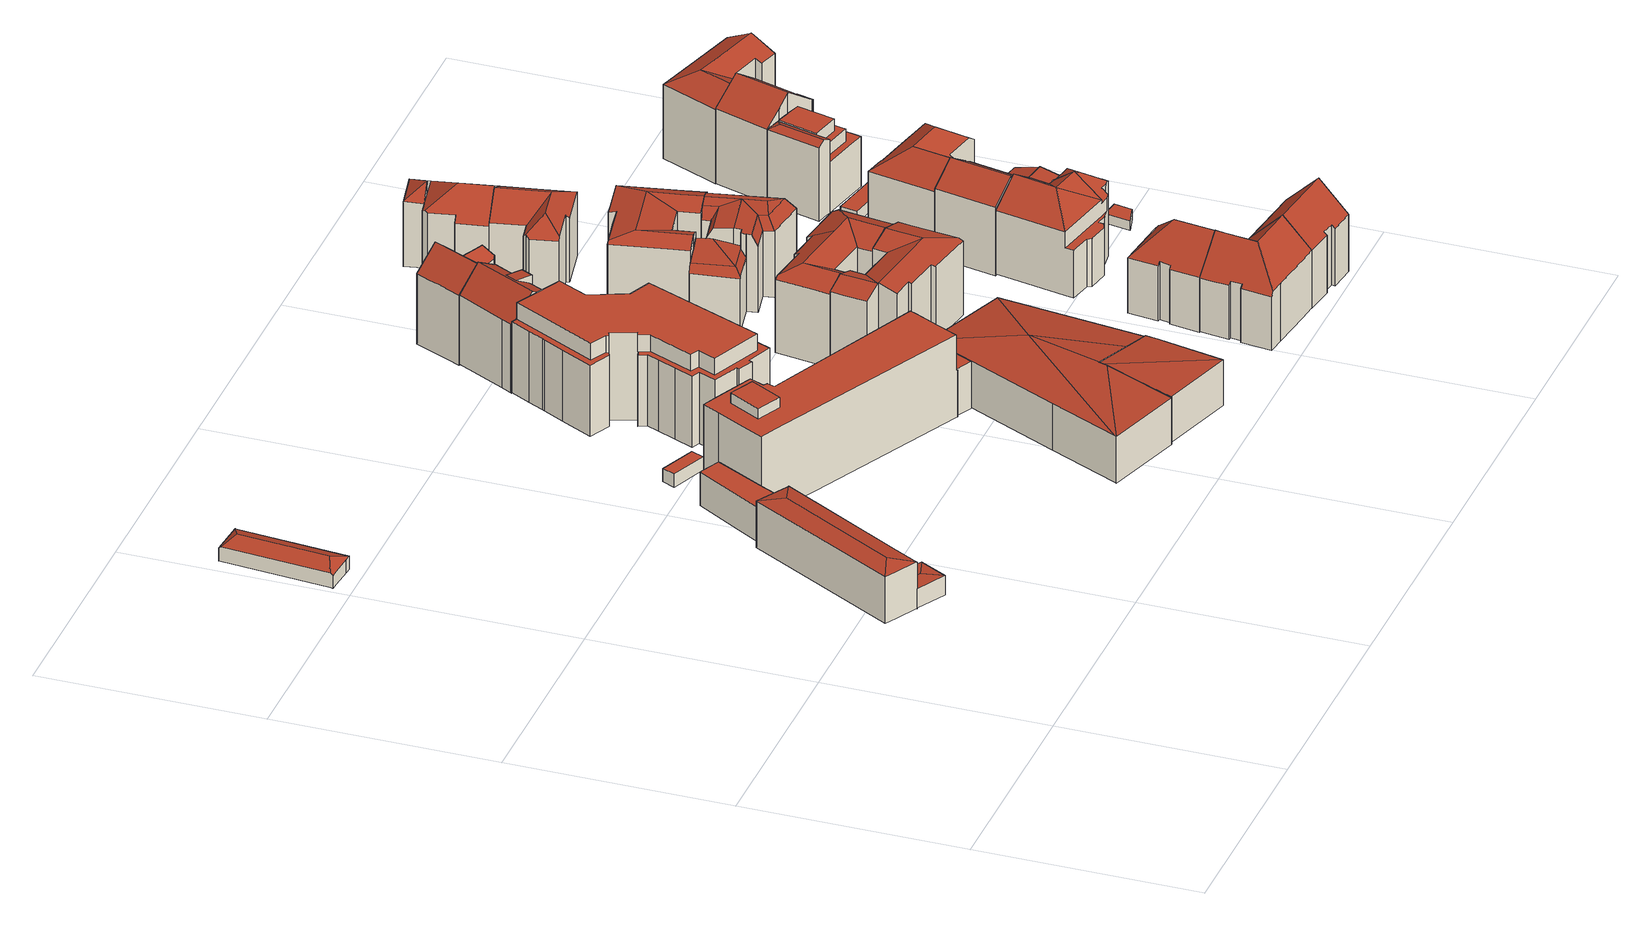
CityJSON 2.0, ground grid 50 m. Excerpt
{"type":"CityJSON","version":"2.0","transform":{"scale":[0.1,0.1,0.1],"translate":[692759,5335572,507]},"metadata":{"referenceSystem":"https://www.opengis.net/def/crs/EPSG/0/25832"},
"CityObjects":{
"building1":{"type":"Building","attributes":{"Gemeindeschluessel":"09162000","HoeheDach":"514.026","HoeheGrund":"509.220","Methode":"1000","NiedrigsteTraufeDesGebaeudes":"513.653","Geometrietyp2DReferenz":"3000","function":"31001_2000","roofType":"3200","measuredHeight":4.81},"geometry":[{"type":"MultiSurface","lod":"2","boundaries":[[[0,1,2,3]],[[4,5,6,7]],[[8,6,5,9]],[[9,5,1,0]],[[2,7,6,8,10,3]],[[1,5,4]],[[0,3,10,8,9]],[[1,4,7,2]]],"semantics":{"surfaces":[{"type":"WallSurface"},{"type":"RoofSurface"},{"type":"GroundSurface"}],"values":[0,1,0,0,0,1,2,1]}}]},
"building2":{"type":"Building","attributes":{"Gemeindeschluessel":"09162000","HoeheDach":"520.865","HoeheGrund":"508.990","Methode":"1000","NiedrigsteTraufeDesGebaeudes":"520.021","Geometrietyp2DReferenz":"3000","function":"31001_9998","roofType":"3200","measuredHeight":11.88},"geometry":[{"type":"MultiSurface","lod":"2","boundaries":[[[11,12,13,14,15,16]],[[17,18,14,19]],[[20,21,22,12,11,23,24,25]],[[26,22,21,20,25,27,28,29,17,19]],[[28,30,31,29]],[[29,31,18,17]],[[24,32,30,28,27,25]],[[15,14,18,31,30]],[[26,13,12,22]],[[23,11,16,32,24]],[[16,15,30,32]],[[19,14,13,26]]],"semantics":{"surfaces":[{"type":"RoofSurface"},{"type":"WallSurface"},{"type":"GroundSurface"}],"values":[0,1,1,2,1,1,1,0,1,0,0,1]}}]},
"building3":{"type":"Building","attributes":{"Gemeindeschluessel":"09162000","HoeheDach":"513.450","HoeheGrund":"508.300","Methode":"2000","NiedrigsteTraufeDesGebaeudes":"511.312","Geometrietyp2DReferenz":"3000","function":"31001_9998","roofType":"3200","measuredHeight":5.15},"geometry":[{"type":"MultiSurface","lod":"2","boundaries":[[[33,34,35,36,37,38]],[[39,40,35,34]],[[36,35,40,41,42,43]],[[42,41,44,45]],[[46,47,48,45,44,49,50,51,52,53]],[[41,40,39,54,49,44]],[[34,33,38,55,53,52,51,50,49,54,39]],[[43,42,45,48]],[[55,38,37,56,46,53]],[[56,37,36,43,48,47,46]]],"semantics":{"surfaces":[{"type":"WallSurface"},{"type":"RoofSurface"},{"type":"GroundSurface"}],"values":[0,0,1,1,0,0,2,1,0,1]}}]},
"building4":{"type":"Building","attributes":{"Gemeindeschluessel":"09162000","HoeheDach":"516.870","HoeheGrund":"508.895","Methode":"1000","NiedrigsteTraufeDesGebaeudes":"516.870","Geometrietyp2DReferenz":"3000","function":"31001_9998","roofType":"1000","measuredHeight":7.97},"geometry":[{"type":"MultiSurface","lod":"2","boundaries":[[[57,58,59,60,61,62]],[[57,62,63,64]],[[65,64,63,66,67,68]],[[66,63,62,61,60,69,70,71,67]],[[69,60,59,72,73,70]],[[58,57,64,65,68,74,73,72,59]],[[67,71,70,73,74,68]]],"semantics":{"surfaces":[{"type":"WallSurface"},{"type":"RoofSurface"},{"type":"GroundSurface"}],"values":[0,0,0,1,0,2,0]}}]},
"building5":{"type":"Building","attributes":{"Gemeindeschluessel":"09162000","HoeheDach":"511.862","HoeheGrund":"508.762","Methode":"1000","NiedrigsteTraufeDesGebaeudes":"511.862","Geometrietyp2DReferenz":"3000","function":"31001_2000","roofType":"1000","measuredHeight":3.1,"storeysAboveGround":1},"geometry":[{"type":"MultiSurface","lod":"2","boundaries":[[[75,76,77,78]],[[79,80,75,78]],[[79,81,82,80]],[[76,82,81,77]],[[78,77,81,79]],[[80,82,76,75]]],"semantics":{"surfaces":[{"type":"WallSurface"},{"type":"GroundSurface"},{"type":"RoofSurface"}],"values":[0,1,0,2,0,0]}}]},
"building6":{"type":"Building","attributes":{"name":"Luitpold-Gymnasium","Gemeindeschluessel":"09162000","HoeheDach":"530.810","HoeheGrund":"508.893","Methode":"2000","NiedrigsteTraufeDesGebaeudes":"519.970","Geometrietyp2DReferenz":"3000","function":"31001_3020","roofType":"1000","measuredHeight":21.92},"geometry":[{"type":"MultiSurface","lod":"2","boundaries":[[[83,84,85,86,87,88,89,90,91,92,93,94,95,96,97,98,99,100,101,102],[103,104,105,106]],[[106,107,108,103]],[[109,110,111,112,113,114,115]],[[116,89,88,117]],[[115,114,113,88,87,86]],[[118,119,120,121,122,123,124,57,125,59,126,127,128,129,130,131,132,133,134,135,116,117,136]],[[137,138,108,107]],[[102,101,100,59,125,57]],[[90,89,116,135,134,91]],[[131,94,93,132]],[[118,111,110,119]],[[136,112,111,118]],[[134,133,132,93,92,91]],[[105,137,107,106]],[[97,96,95,130,129,128,127,98]],[[113,112,136,117,88]],[[119,110,109,120]],[[104,138,137,105]],[[100,99,98,127,126,59]],[[130,95,94,131]],[[124,123,122,121,120,109,115,86,85,84,83,102,57]],[[103,108,138,104]]],"semantics":{"surfaces":[{"type":"RoofSurface"},{"type":"WallSurface"},{"type":"GroundSurface"}],"values":[0,1,0,1,1,2,0,1,1,1,1,1,1,1,1,1,1,1,1,1,1,1]}}]},
"building7":{"type":"Building","attributes":{"name":"Luitpold-Gymnasium München","Gemeindeschluessel":"09162000","HoeheDach":"522.040","HoeheGrund":"509.060","Methode":"2000","NiedrigsteTraufeDesGebaeudes":"520.106","Geometrietyp2DReferenz":"3000","function":"31001_9998","roofType":"3200","measuredHeight":12.98,"storeysAboveGround":3},"geometry":[{"type":"MultiSurface","lod":"2","boundaries":[[[139,140,141,142,143,144,145,146,147,148,149,150,151,152,153]],[[153,154,155,139]],[[148,156,157,149]],[[149,157,158,150]],[[144,143,142,159,160,161]],[[162,155,154,163]],[[164,165,166,156,148,147,146,145]],[[152,167,154,153]],[[160,159,168,163,166,165]],[[162,163,168]],[[163,169,158,157,156,166]],[[144,161,164,145]],[[158,169,167,152,151,150]],[[141,140,139,155,162,168,159,142]],[[161,160,165,164]],[[163,154,167,169]]],"semantics":{"surfaces":[{"type":"GroundSurface"},{"type":"WallSurface"},{"type":"RoofSurface"}],"values":[0,1,1,1,1,2,1,1,2,2,2,1,1,1,2,2]}}]},
"building8":{"type":"Building","attributes":{"Gemeindeschluessel":"09162000","HoeheDach":"521.863","HoeheGrund":"509.510","Methode":"2000","NiedrigsteTraufeDesGebaeudes":"520.275","Geometrietyp2DReferenz":"3000","function":"31001_9998","roofType":"1000","measuredHeight":12.35},"geometry":[{"type":"MultiSurface","lod":"2","boundaries":[[[170,171,172,173,174,175]],[[174,173,176,177,178]],[[179,175,174,178,180,181]],[[182,177,176,183]],[[181,180,178,177,182,184,185,186]],[[183,176,173,172]],[[187,170,175,179,181,186]],[[172,171,170,187,186,185,184,182,183]]],"semantics":{"surfaces":[{"type":"WallSurface"},{"type":"RoofSurface"},{"type":"GroundSurface"}],"values":[0,1,1,0,0,0,0,2]}}]},
"building9":{"type":"Building","attributes":{"Gemeindeschluessel":"09162000","HoeheDach":"529.180","HoeheGrund":"508.476","Methode":"2000","NiedrigsteTraufeDesGebaeudes":"525.280","Geometrietyp2DReferenz":"3000","function":"31001_1000","roofType":"1000","measuredHeight":20.7,"storeysAboveGround":6},"geometry":[{"type":"MultiSurface","lod":"2","boundaries":[[[188,189,190,191]],[[192,193,194,195]],[[196,197,193,192,198]],[[199,200,201,202]],[[203,204,205,206]],[[207,208,209,210]],[[211,212,213,214]],[[206,205,215,216,217]],[[218,219,220,221]],[[222,223,224,225]],[[226,227,228,229]],[[230,231,223,222]],[[194,193,197,232,233,234,235,236,237,238,209,208,239,240,216,215,241]],[[242,243,244,245]],[[229,228,246,247]],[[221,220,248,249]],[[250,251,219,218]],[[252,232,197,196]],[[217,216,240,251,250]],[[253,254,189,188]],[[191,190,231,230]],[[255,241,215,205]],[[249,248,256,257]],[[257,256,258,259]],[[260,192,195,255,205,204,261,262,263,264,265]],[[214,213,266,267]],[[245,244,268,269]],[[247,246,270,271]],[[272,273,274,275]],[[276,264,263,277]],[[278,262,261,279]],[[269,268,212,211]],[[280,281,200,199]],[[198,192,260,282]],[[267,266,283,284]],[[259,258,281,280]],[[285,236,235,286]],[[287,265,264,276]],[[202,201,227,226]],[[279,261,204,203]],[[288,237,236,285]],[[189,254,283,266,213,212,268,244,243,270,246,228,227,201,200,281,258,256,248,220,219,251,289,207,210,290,288,285,286,291,292,274,273,224,223,231,190]],[[195,194,241,255]],[[277,263,262,278]],[[291,234,233,292]],[[271,270,243,242]],[[210,209,238,290]],[[282,260,265,287]],[[225,224,273,272]],[[289,239,208,207]],[[252,196,198,282,287,276,277,278,279,203,206,217,250,218,221,249,257,259,280,199,202,226,229,247,271,242,245,269,211,214,267,284,253,188,191,230,222,225,272,275]],[[286,235,234,291]],[[284,283,254,253]],[[251,240,239,289]],[[252,275,274,292,233,232]],[[290,238,237,288]]],"semantics":{"surfaces":[{"type":"WallSurface"},{"type":"RoofSurface"},{"type":"GroundSurface"}],"values":[0,0,0,0,0,0,0,0,0,0,0,0,1,0,0,0,0,0,0,0,0,0,0,0,1,0,0,0,0,0,0,0,0,0,0,0,0,0,0,0,0,1,0,0,0,0,0,0,0,0,2,0,0,0,0,0]}}]},
"building10":{"type":"Building","attributes":{"Gemeindeschluessel":"09162000","HoeheDach":"529.930","HoeheGrund":"508.350","Methode":"2000","NiedrigsteTraufeDesGebaeudes":"524.050","Geometrietyp2DReferenz":"3000","function":"31001_1000","roofType":"3100","measuredHeight":21.58,"storeysAboveGround":5},"geometry":[{"type":"MultiSurface","lod":"2","boundaries":[[[293,294,295,296]],[[297,298,294,293]],[[299,300,301,302]],[[303,304,305,306]],[[307,308,309,310,311,312,313,314]],[[308,315,316,317,318,309]],[[315,296,295,319,316]],[[320,321,322,323]],[[303,323,322,302,301,324,304]],[[306,305,298,297]],[[325,326,327,328]],[[307,314,326,325]],[[312,329,300,299,313]],[[319,324,301,300,329,330,331,317,316]],[[328,327,321,320]],[[322,321,327,326,314,313,299,302]],[[319,295,294,298,305,304,324]],[[307,325,328,320,323,303,306,297,293,296,315,308]],[[312,311,330,329]],[[310,309,318,332]],[[330,311,310,332,331]],[[318,317,331,332]]],"semantics":{"surfaces":[{"type":"WallSurface"},{"type":"RoofSurface"},{"type":"GroundSurface"}],"values":[0,0,0,0,0,0,0,0,0,0,0,0,0,1,0,1,1,2,1,1,0,0]}}]},
"building11":{"type":"Building","attributes":{"Gemeindeschluessel":"09162000","HoeheDach":"529.500","HoeheGrund":"507.870","Methode":"2000","NiedrigsteTraufeDesGebaeudes":"524.490","Geometrietyp2DReferenz":"3000","function":"31001_1000","roofType":"3100","measuredHeight":21.63,"storeysAboveGround":5},"geometry":[{"type":"MultiSurface","lod":"2","boundaries":[[[333,334,335,336,337,338]],[[339,340,341,342]],[[343,344,333,338]],[[345,346,347,348,349,350]],[[351,352,353,354,355,356]],[[357,358,359,360]],[[361,362,363,364,365,366,367,368,369,370]],[[371,372,373,374]],[[345,350,353,352]],[[375,376,377,378,379,380]],[[377,376,372,371]],[[342,341,348,347]],[[360,359,381,382]],[[365,336,335,383,384,366]],[[385,381,359,358,386,373,372,376,375,387]],[[344,343,380,379]],[[370,369,368,367,366,384,388,389,390,391]],[[355,354,392,393,337,336,365,364,363,362,361]],[[374,373,386,394]],[[394,386,358,357]],[[395,356,355,361,370,391]],[[394,357,360,382,396,339,342,347,346,345,352,351,356,395,391,390,389,388,384,383,335,334,333,344,379,378,377,371,374]],[[397,387,375,380,343,338,337,393]],[[392,349,348,341,340,385,387,397,393]],[[353,350,349,392,354]],[[339,396,382,381,385,340]]],"semantics":{"surfaces":[{"type":"WallSurface"},{"type":"RoofSurface"},{"type":"GroundSurface"}],"values":[0,0,0,0,0,0,1,0,0,0,0,0,0,0,1,0,0,1,0,0,0,2,1,1,1,0]}}]},
"building12":{"type":"Building","attributes":{"Gemeindeschluessel":"09162000","HoeheDach":"510.977","HoeheGrund":"508.350","Methode":"1000","NiedrigsteTraufeDesGebaeudes":"510.977","Geometrietyp2DReferenz":"3000","function":"31001_2000","roofType":"1000","measuredHeight":2.63},"geometry":[{"type":"MultiSurface","lod":"2","boundaries":[[[398,399,400,401]],[[402,403,404,405]],[[405,404,406,407]],[[401,400,403,402]],[[401,402,405,407,398]],[[407,406,399,398]],[[399,406,404,403,400]]],"semantics":{"surfaces":[{"type":"WallSurface"},{"type":"GroundSurface"},{"type":"RoofSurface"}],"values":[0,0,0,0,1,0,2]}}]},
"building13":{"type":"Building","attributes":{"Gemeindeschluessel":"09162000","HoeheDach":"512.720","HoeheGrund":"508.330","Methode":"2000","NiedrigsteTraufeDesGebaeudes":"511.325","Geometrietyp2DReferenz":"3000","function":"31001_2000","roofType":"2100","measuredHeight":4.39},"geometry":[{"type":"MultiSurface","lod":"2","boundaries":[[[408,409,410,411,412,413]],[[414,409,408,415]],[[416,413,412,417]],[[415,408,413,416]],[[418,411,410,419]],[[416,417,418,419,414,415]],[[419,410,409,414]],[[417,412,411,418]]],"semantics":{"surfaces":[{"type":"RoofSurface"},{"type":"WallSurface"},{"type":"GroundSurface"}],"values":[0,1,1,1,1,2,1,1]}}]},
"building14":{"type":"Building","attributes":{"Gemeindeschluessel":"09162000","HoeheDach":"528.650","HoeheGrund":"508.990","Methode":"2000","NiedrigsteTraufeDesGebaeudes":"526.595","Geometrietyp2DReferenz":"3000","function":"31001_1000","roofType":"3100","measuredHeight":19.66,"storeysAboveGround":4},"geometry":[{"type":"MultiSurface","lod":"2","boundaries":[[[420,421,422,423,424,425]],[[426,427,428,429,430,431]],[[432,433,434,435,436,437]],[[435,438,439,440,441,436]],[[434,442,443,444,445,446,447,448,449,435]],[[449,425,424,423,439,438,435]],[[446,450,451,452,453,454]],[[455,456,457,458,452,451]],[[429,428,459,460]],[[461,442,434,433,462,463]],[[464,465,466,467,468,431,430,429,460,469,470,463,462,433,432,437,471,472,473,422,421,420,474,475,476,454,453,452,458,457]],[[436,441,440,472,471,437]],[[477,478,456,455,479,445]],[[460,459,480,469]],[[468,467,481,482,426,431]],[[445,479,455,451,450,446]],[[483,480,459,428,427,426,482,481,484,477,445,444,443,442,461]],[[439,423,422,473,472,440]],[[470,469,480,483,461,463]],[[449,448,447,446,454,476,475,474,420,425]],[[484,481,467,466,465,464,457,456,478,477]]],"semantics":{"surfaces":[{"type":"WallSurface"},{"type":"RoofSurface"},{"type":"GroundSurface"}],"values":[0,0,0,1,1,1,0,0,0,0,2,0,1,0,0,1,1,0,0,0,0]}}]},
"building15":{"type":"Building","attributes":{"Gemeindeschluessel":"09162000","HoeheDach":"510.881","HoeheGrund":"508.300","Methode":"1000","NiedrigsteTraufeDesGebaeudes":"510.881","Geometrietyp2DReferenz":"3000","function":"31001_2000","roofType":"1000","measuredHeight":2.58},"geometry":[{"type":"MultiSurface","lod":"2","boundaries":[[[485,486,487,488,489,490,491,492,493,494,495]],[[493,496,497,494]],[[485,498,499,486]],[[491,500,501,492]],[[488,502,503,489]],[[495,504,498,485]],[[494,497,504,495]],[[489,503,505,490]],[[486,499,506,487]],[[487,506,502,488]],[[490,505,500,491]],[[492,501,496,493]],[[504,497,496,501,500,505,503,502,506,499,498]]],"semantics":{"surfaces":[{"type":"GroundSurface"},{"type":"WallSurface"},{"type":"RoofSurface"}],"values":[0,1,1,1,1,1,1,1,1,1,1,1,2]}}]},
"building16":{"type":"Building","attributes":{"Gemeindeschluessel":"09162000","HoeheDach":"528.752","HoeheGrund":"508.900","Methode":"2000","NiedrigsteTraufeDesGebaeudes":"525.443","Geometrietyp2DReferenz":"3000","function":"31001_1000","roofType":"3100","measuredHeight":19.85,"storeysAboveGround":4},"geometry":[{"type":"MultiSurface","lod":"2","boundaries":[[[507,508,509,510,511,512]],[[513,514,515,516,517,518]],[[519,507,512,520,521,522]],[[515,523,524,525,526,516]],[[510,527,528,525,529,530,531]],[[532,533,534,535,536,537,538,539]],[[540,541,542,543]],[[520,544,531,532,539,545,521]],[[546,547,541,540]],[[514,548,549,543,542,524,523,515]],[[534,550,551,552,553,535]],[[554,529,525,524,542,541,547,551,550]],[[531,530,529,554,550,534,533,532]],[[512,511,510,531,544,520]],[[547,546,552,551]],[[549,548,514,513,518,555,556,557,556,509,508,507,519,522,558,538,537,536,535,553,552,546,540,543]],[[556,557,528,527,510,509]],[[516,526,525,528,527,559,517]],[[521,545,539,538,558,522]],[[517,559,527,528,557,556,555,518]]],"semantics":{"surfaces":[{"type":"WallSurface"},{"type":"RoofSurface"},{"type":"GroundSurface"}],"values":[0,0,0,1,1,0,0,1,0,0,0,1,1,1,0,2,0,1,0,0]}}]},
"building17":{"type":"Building","attributes":{"Gemeindeschluessel":"09162000","HoeheDach":"529.626","HoeheGrund":"509.460","Methode":"2000","NiedrigsteTraufeDesGebaeudes":"522.148","Geometrietyp2DReferenz":"3000","function":"31001_1000","roofType":"3100","measuredHeight":20.17,"storeysAboveGround":5},"geometry":[{"type":"MultiSurface","lod":"2","boundaries":[[[560,561,562,563]],[[564,565,566,567,568,569,570,560,563,571,572,573,574,575,576,577,578]],[[579,580,581,582,583]],[[563,562,584,571]],[[570,585,561,560]],[[586,565,564,578,587,588]],[[577,576,575,580,579,589]],[[590,583,582,581,591,592,584,562,561,585,593]],[[594,595,586,588,596,583,590]],[[581,580,575,574,573,591]],[[596,588,587,589,579,583]],[[566,565,586,595,594,567]],[[568,567,594,590,593,569]],[[569,593,585,570]],[[584,592,591,573,572,571]],[[587,578,577,589]]],"semantics":{"surfaces":[{"type":"WallSurface"},{"type":"GroundSurface"},{"type":"RoofSurface"}],"values":[0,1,2,0,0,0,0,2,2,0,2,0,0,0,0,0]}}]},
"building18":{"type":"Building","attributes":{"Gemeindeschluessel":"09162000","HoeheDach":"529.546","HoeheGrund":"509.310","Methode":"1000","NiedrigsteTraufeDesGebaeudes":"522.240","Geometrietyp2DReferenz":"3000","function":"31001_1000","roofType":"3200","measuredHeight":20.24,"storeysAboveGround":5},"geometry":[{"type":"MultiSurface","lod":"2","boundaries":[[[597,598,599,600]],[[601,602,603,604]],[[600,599,603,602,605,606,607,608]],[[609,610,611,612,613,598,597]],[[614,612,611,615,604,603]],[[616,605,602,601]],[[617,609,597,600,608,618]],[[610,609,617,618,619,620,616,601,604,615,611]],[[618,608,607,619]],[[620,606,605,616]],[[599,598,613,612,614,603]],[[619,607,606,620]]],"semantics":{"surfaces":[{"type":"RoofSurface"},{"type":"WallSurface"},{"type":"GroundSurface"}],"values":[0,1,0,1,1,1,1,2,1,1,0,1]}}]},
"building19":{"type":"Building","attributes":{"Gemeindeschluessel":"09162000","HoeheDach":"527.200","HoeheGrund":"508.492","Methode":"2000","NiedrigsteTraufeDesGebaeudes":"521.014","Geometrietyp2DReferenz":"3000","function":"31001_1000","roofType":"1000","measuredHeight":18.71,"storeysAboveGround":4},"geometry":[{"type":"MultiSurface","lod":"2","boundaries":[[[621,622,623,624]],[[625,626,627,628]],[[629,630,621,631]],[[632,633,634,635]],[[636,637,638,639,640]],[[641,642,639,638]],[[643,624,623,644,645,646]],[[647,648,649]],[[650,628,627,651]],[[642,629,631,652,639]],[[644,623,653,654]],[[655,656,622,621,630,657,658,659]],[[660,661,647,649,626]],[[655,651,627,656]],[[661,662,647]],[[626,649,656,627]],[[663,664,665,662,661,660]],[[622,648,647,666,667]],[[668,669,670,671,646,645]],[[672,673,636,640,674]],[[675,676,654,653,677]],[[639,652,643,671,670,678,634,633,674,640]],[[663,660,626,625]],[[679,680,681,667,666,682]],[[672,674,633,632]],[[642,657,630,629]],[[635,634,678,683]],[[637,684,685,659,658,641,638]],[[683,678,670,669]],[[636,673,684,637]],[[649,648,622,656]],[[679,682,665,664]],[[675,677,681,680]],[[646,671,643]],[[652,631,621,624,643]],[[685,650,651,655,659]],[[663,625,628,650,685,684,673,672,632,635,683,669,668,676,675,680,679,664]],[[676,668,645,644,654]],[[623,622,667,681,677,653]],[[647,662,665,682,666]],[[641,658,657,642]]],"semantics":{"surfaces":[{"type":"RoofSurface"},{"type":"WallSurface"},{"type":"GroundSurface"}],"values":[0,1,1,1,0,0,0,0,1,0,0,0,0,0,0,0,1,0,1,1,1,0,1,1,1,1,1,1,1,1,0,1,1,1,1,1,2,1,0,0,1]}}]},
"building20":{"type":"Building","attributes":{"Gemeindeschluessel":"09162000","HoeheDach":"527.230","HoeheGrund":"508.320","Methode":"2000","NiedrigsteTraufeDesGebaeudes":"525.564","Geometrietyp2DReferenz":"3000","function":"31001_9998","roofType":"3100","measuredHeight":18.91,"storeysAboveGround":4},"geometry":[{"type":"MultiSurface","lod":"2","boundaries":[[[686,687,688,689,690,691]],[[691,690,689,688,692,693,694,695,696,697]],[[698,697,696,695,699,700,701,702]],[[703,704,687,705]],[[706,707,708,709,703,705,710,711,712,713,714,715,716,717,718,702,701,700,699,719,720,721,722,723]],[[724,725,723,722,721,692]],[[726,727,728,729,730,731,686,691]],[[717,716,715,714,728,727,732,733]],[[704,734,735,681,736,737,688,687]],[[738,733,732,727,726,691,697,698]],[[707,706,723,725,736,681]],[[703,709,708,735,734,704]],[[694,693,692,721,720,719]],[[718,717,733,738,698,702]],[[737,736,725,724,692,688]],[[707,681,735,708]],[[699,695,694,719]],[[730,729,713,712,711,731]],[[713,729,728,714]],[[711,710,705,687,686,731]]],"semantics":{"surfaces":[{"type":"RoofSurface"},{"type":"WallSurface"},{"type":"GroundSurface"}],"values":[0,0,1,1,2,1,0,1,0,0,1,1,1,1,0,1,1,1,1,1]}}]},
"building21":{"type":"Building","attributes":{"Gemeindeschluessel":"09162000","HoeheDach":"527.280","HoeheGrund":"508.220","Methode":"2000","NiedrigsteTraufeDesGebaeudes":"523.277","Geometrietyp2DReferenz":"3000","function":"31001_1000","roofType":"3200","measuredHeight":19.06,"storeysAboveGround":4},"geometry":[{"type":"MultiSurface","lod":"2","boundaries":[[[739,740,741,742,743,744]],[[745,746,747,748,749,750]],[[748,747,751,752,753,749]],[[754,742,741,755,756,757]],[[740,739,758,759,760,761,762,763,764,765,766,746,745,750,767,756,755,741]],[[762,768,769,763]],[[749,753,757,756,767,750]],[[752,751,743,742,754,757,753]],[[770,771,747,746,766,765]],[[769,772,770,765,764,763]],[[739,744,773,758]],[[774,773,744,743,751,775,776,777]],[[776,775,751,747,771,770,772]],[[778,777,776,772,769,768]],[[761,760,759,758,773,774,777,778]],[[761,778,768,762]]],"semantics":{"surfaces":[{"type":"WallSurface"},{"type":"RoofSurface"},{"type":"GroundSurface"}],"values":[0,0,1,0,2,0,0,1,0,0,0,1,1,1,0,0]}}]},
"building22":{"type":"Building","attributes":{"Gemeindeschluessel":"09162000","HoeheDach":"529.513","HoeheGrund":"509.290","Methode":"2000","NiedrigsteTraufeDesGebaeudes":"522.196","Geometrietyp2DReferenz":"3000","function":"31001_1000","roofType":"3100","measuredHeight":20.22,"storeysAboveGround":5},"geometry":[{"type":"MultiSurface","lod":"2","boundaries":[[[779,780,781,782]],[[783,784,785,786]],[[787,788,779,782,789,790,791,792,783,786]],[[793,794,781,780,795,796,797,798]],[[798,797,784,783,792,791]],[[795,788,787,786,785,796]],[[782,781,794,789]],[[796,785,784,797]],[[789,794,793,790]],[[788,795,780,779]],[[790,793,798,791]]],"semantics":{"surfaces":[{"type":"WallSurface"},{"type":"GroundSurface"},{"type":"RoofSurface"}],"values":[0,0,1,2,0,0,0,2,0,0,0]}}]},
"building23":{"type":"Building","attributes":{"Gemeindeschluessel":"09162000","HoeheDach":"527.341","HoeheGrund":"508.130","Methode":"2000","NiedrigsteTraufeDesGebaeudes":"522.530","Geometrietyp2DReferenz":"3000","function":"31001_1000","roofType":"3200","measuredHeight":19.21,"storeysAboveGround":4},"geometry":[{"type":"MultiSurface","lod":"2","boundaries":[[[799,800,801]],[[800,799,802]],[[803,804,805,806,807,808,809]],[[810,811,812,813,814,815,816,817,818]],[[819,820,821,822,823,824,825,826,827,804,803,809,828,829,830]],[[821,820,819,830,757,812,811,810]],[[813,799,801,806,805,831,814]],[[827,831,805,804]],[[809,808,802,828]],[[807,800,802,808]],[[799,757,830,829,828,802]],[[818,817,816,824,823,822]],[[821,810,818,822]],[[806,800,807]],[[801,800,806]],[[812,757,799,813]],[[824,816,815,825]],[[815,814,831,827,826,825]]],"semantics":{"surfaces":[{"type":"WallSurface"},{"type":"RoofSurface"},{"type":"GroundSurface"}],"values":[0,1,0,1,2,0,1,0,0,1,0,0,0,1,0,1,0,0]}}]},
"building24":{"type":"Building","attributes":{"Gemeindeschluessel":"09162000","HoeheDach":"529.030","HoeheGrund":"509.070","Methode":"2000","NiedrigsteTraufeDesGebaeudes":"520.410","Geometrietyp2DReferenz":"3000","function":"31001_1000","roofType":"3100","measuredHeight":19.96,"storeysAboveGround":4},"geometry":[{"type":"MultiSurface","lod":"2","boundaries":[[[832,833,834,835]],[[836,837,838,839,840,841,842,843]],[[843,842,841,844,845,846]],[[847,848,849,834,833,850,851]],[[852,853,854,855]],[[856,857,858,859,838,837,836,860]],[[861,839,838,859]],[[862,863,860,836,843]],[[851,850,864,865,866,867]],[[863,866,865,868,869,856,860]],[[870,871,872,873]],[[874,875,854,853,847,851,867,876]],[[877,878,879,875,874,880,881]],[[882,880,874,876,883,846,884]],[[885,886,887,888]],[[850,833,832,889,890,864]],[[891,877,881,892,893,894]],[[855,854,875,879]],[[835,895,896,897,852,855,879,878,877,891,894,870,873,885,888,898,899,900,901,902,903,861,859,858,857,856,869,868,890,889,832]],[[895,849,848,896]],[[904,884,846,845,844,901,900,899,898]],[[873,872,886,885]],[[835,834,849,895]],[[841,840,903,902,901,844]],[[883,862,843]],[[894,893,871,870]],[[897,896,848,847,853,852]],[[887,886,872,871,893,892,881,880,882,884,904]],[[903,840,839,861]],[[888,887,904,898]],[[883,876,867,866,863,862]],[[883,843,846]],[[868,865,864,890]]],"semantics":{"surfaces":[{"type":"WallSurface"},{"type":"RoofSurface"},{"type":"GroundSurface"}],"values":[0,1,1,1,0,0,0,1,1,0,0,1,0,0,0,0,0,0,2,0,0,0,0,0,1,0,0,1,0,0,0,1,0]}}]},
"building25":{"type":"Building","attributes":{"Gemeindeschluessel":"09162000","HoeheDach":"529.050","HoeheGrund":"508.670","Methode":"2000","NiedrigsteTraufeDesGebaeudes":"523.700","Geometrietyp2DReferenz":"3000","function":"31001_1000","roofType":"3100","measuredHeight":20.38,"storeysAboveGround":4},"geometry":[{"type":"MultiSurface","lod":"2","boundaries":[[[905,906,907,908,909,910,911,912]],[[913,906,905,912,914]],[[914,912,911,915]],[[916,917,918,919]],[[919,920,921,915,911,910,909,908,922,916]],[[921,920,919,918,923,913,914,915]],[[923,918,917,924,907,906,913]],[[924,917,916,922,908,907]]],"semantics":{"surfaces":[{"type":"WallSurface"},{"type":"RoofSurface"},{"type":"GroundSurface"}],"values":[0,1,0,0,2,0,1,0]}}]},
"building26":{"type":"Building","attributes":{"Gemeindeschluessel":"09162000","HoeheDach":"529.030","HoeheGrund":"508.690","Methode":"2000","NiedrigsteTraufeDesGebaeudes":"524.056","Geometrietyp2DReferenz":"3000","function":"31001_1000","roofType":"3200","measuredHeight":20.34,"storeysAboveGround":4},"geometry":[{"type":"MultiSurface","lod":"2","boundaries":[[[925,926,927,928,929,930,931,932]],[[933,934,935,936]],[[937,908,938,939,940,911]],[[936,941,942,943,944,945,908,937,911,946,947,948,949,950,951,933]],[[940,952,932,947,946,911]],[[942,941,936,935,953,954,955,943]],[[938,956,957,925,958,939]],[[939,958,925,932,952,940]],[[957,956,938,908,945,944,943,955]],[[957,955,954,953,927,926,925]],[[953,935,934,928,927]],[[931,948,947,932]],[[929,928,934,933,951,950,949,930]],[[948,931,930,949]]],"semantics":{"surfaces":[{"type":"RoofSurface"},{"type":"WallSurface"},{"type":"GroundSurface"}],"values":[0,1,1,2,1,1,0,0,1,0,0,1,1,1]}}]},
"building27":{"type":"Building","attributes":{"Gemeindeschluessel":"09162000","HoeheDach":"512.043","HoeheGrund":"509.680","Methode":"1000","NiedrigsteTraufeDesGebaeudes":"512.043","Geometrietyp2DReferenz":"3000","function":"31001_2000","roofType":"1000","measuredHeight":2.36},"geometry":[{"type":"MultiSurface","lod":"2","boundaries":[[[959,960,961,962]],[[963,961,960,964]],[[962,961,963,965]],[[966,964,960,959]],[[966,959,962,965]],[[965,963,964,966]]],"semantics":{"surfaces":[{"type":"WallSurface"},{"type":"RoofSurface"},{"type":"GroundSurface"}],"values":[0,1,0,0,2,0]}}]},
"building28":{"type":"Building","attributes":{"Gemeindeschluessel":"09162000","HoeheDach":"526.862","HoeheGrund":"508.670","Methode":"1000","NiedrigsteTraufeDesGebaeudes":"526.078","Geometrietyp2DReferenz":"3000","function":"31001_1000","roofType":"3200","measuredHeight":18.19},"geometry":[{"type":"MultiSurface","lod":"2","boundaries":[[[967,968,969]],[[970,971,972,973]],[[973,974,975,976,977,970]],[[978,967,969,979]],[[972,971,968,967,978]],[[968,971,970,977,976,969]],[[975,979,969,976]],[[974,973,972,978,979,975]]],"semantics":{"surfaces":[{"type":"RoofSurface"},{"type":"WallSurface"},{"type":"GroundSurface"}],"values":[0,1,2,0,0,1,1,1]}}]},
"building29":{"type":"Building","attributes":{"Gemeindeschluessel":"09162000","HoeheDach":"516.087","HoeheGrund":"507.850","Methode":"1000","NiedrigsteTraufeDesGebaeudes":"514.748","Geometrietyp2DReferenz":"3000","function":"31001_2000","roofType":"2100","measuredHeight":8.24},"geometry":[{"type":"MultiSurface","lod":"2","boundaries":[[[980,981,982,983,984,985]],[[986,987,988,985,984,983,989,990]],[[988,987,991,992,980,985]],[[993,994,990,989,983,982]],[[995,991,987,986,990,994]],[[992,991,995,994,993,982,981,980]]],"semantics":{"surfaces":[{"type":"WallSurface"},{"type":"GroundSurface"},{"type":"RoofSurface"}],"values":[0,1,0,0,0,2]}}]},
"building30":{"type":"Building","attributes":{"Gemeindeschluessel":"09162000","HoeheDach":"511.527","HoeheGrund":"508.760","Methode":"1000","NiedrigsteTraufeDesGebaeudes":"511.527","Geometrietyp2DReferenz":"3000","function":"31001_2000","roofType":"1000","measuredHeight":2.77},"geometry":[{"type":"MultiSurface","lod":"2","boundaries":[[[996,997,998,999]],[[999,998,1000,1001]],[[1001,1000,1002,1003]],[[1000,998,997,1004,1005,1006,1007,1002]],[[1005,1008,1009,1006]],[[1010,1004,997,996]],[[999,1001,1003,1011,1009,1008,1010,996]],[[1002,1007,1006,1009,1011,1003]],[[1008,1005,1004,1010]]],"semantics":{"surfaces":[{"type":"WallSurface"},{"type":"RoofSurface"},{"type":"GroundSurface"}],"values":[0,0,0,1,0,0,2,0,0]}}]},
"building31":{"type":"Building","attributes":{"Gemeindeschluessel":"09162000","HoeheDach":"516.024","HoeheGrund":"508.020","Methode":"1000","NiedrigsteTraufeDesGebaeudes":"514.162","Geometrietyp2DReferenz":"3000","function":"31001_2000","roofType":"2100","measuredHeight":8},"geometry":[{"type":"MultiSurface","lod":"2","boundaries":[[[1012,1013,1014,1015,1016,1017,1018,1019,1020]],[[1016,1015,1021,1022,1023,1017]],[[1020,1019,1018,1017,1023,1024,1025,1026]],[[1027,1014,1013,1028]],[[1021,1015,1014,1027]],[[1027,1028,1029,1026,1025,1024,1023,1022,1021]],[[1029,1028,1013,1012,1020,1026]]],"semantics":{"surfaces":[{"type":"RoofSurface"},{"type":"WallSurface"},{"type":"GroundSurface"}],"values":[0,1,1,1,1,2,1]}}]},
"building32":{"type":"Building","attributes":{"Gemeindeschluessel":"09162000","HoeheDach":"526.390","HoeheGrund":"508.710","Methode":"2000","NiedrigsteTraufeDesGebaeudes":"520.560","Geometrietyp2DReferenz":"3000","function":"31001_1000","roofType":"1000","measuredHeight":17.68,"storeysAboveGround":6},"geometry":[{"type":"MultiSurface","lod":"2","boundaries":[[[970,1030,1031,1032]],[[1033,1034,1035,1036,1037,1038,1039]],[[1040,1041,1042,1031,1030,1043,1044]],[[1037,1040,1044,1038]],[[1045,1046,1047,1048]],[[1049,1033,1039,1050]],[[1051,1047,1046,1052,1053,1049,1050,1054]],[[1042,1041,1036,1035,1052,1046,1045,1055,1056,1057,1032,1031]],[[1048,1058,973,1059,1060,1061,970,1032,1057,1056,1055,1045]],[[1054,1050,1039,1038,1044,1043,1030,970,1061,1060,1059,973]],[[1049,1053,1052,1035,1034,1033]],[[1036,1041,1040,1037]],[[1058,1048,1047,1051,1054,973]]],"semantics":{"surfaces":[{"type":"WallSurface"},{"type":"RoofSurface"},{"type":"GroundSurface"}],"values":[0,1,1,0,0,0,1,0,2,0,0,0,0]}}]},
"building33":{"type":"Building","attributes":{"Gemeindeschluessel":"09162000","HoeheDach":"531.220","HoeheGrund":"508.470","Methode":"2000","NiedrigsteTraufeDesGebaeudes":"525.391","Geometrietyp2DReferenz":"3000","function":"31001_1000","roofType":"3100","measuredHeight":22.75,"storeysAboveGround":4},"geometry":[{"type":"MultiSurface","lod":"2","boundaries":[[[1062,1063,1064,1065]],[[1066,1067,1068,1069]],[[1070,1071,969,1072]],[[1065,1064,1073,1074]],[[1071,1075,1076,1077,1078,1079,969]],[[1077,1067,1066,1080,1081,1078]],[[1082,1083,1074,1073,1084,1076,1075,1085]],[[1086,1087,1062,1065,1074,1083,1082,1085,1070,1072,1088,1081,1080,1066,1069]],[[1089,1063,1062,1087,1086,1090]],[[1069,1068,1090,1086]],[[1084,1073,1064,1063,1089,1090,1068,1067,1077,1076]],[[1085,1075,1071,1070]],[[1072,969,1079,1088]],[[1088,1079,1078,1081]]],"semantics":{"surfaces":[{"type":"WallSurface"},{"type":"RoofSurface"},{"type":"GroundSurface"}],"values":[0,0,0,0,1,0,0,2,0,0,1,0,0,0]}}]},
"building34":{"type":"Building","attributes":{"Gemeindeschluessel":"09162000","HoeheDach":"528.859","HoeheGrund":"508.400","Methode":"1000","NiedrigsteTraufeDesGebaeudes":"525.847","Geometrietyp2DReferenz":"3000","function":"31001_1000","roofType":"3100","measuredHeight":20.46,"storeysAboveGround":4},"geometry":[{"type":"MultiSurface","lod":"2","boundaries":[[[1091,1092,1093,1094,1095,1096]],[[1097,1098,1099,1100,1092,1091,1096]],[[1101,1102,1103,1104]],[[1105,1106,1104,1103,1107,1108]],[[1109,1110,1111,1097,1112,1113]],[[1114,1115,1116,1117,1118,1101,1104,1106,1105,1119,1120,1121,1122,1123,1095,1094,1093]],[[1121,1120,1109,1113,1124,1122]],[[1093,1092,1100,1114]],[[1118,1125,1102,1101]],[[1113,1112,1097,1096,1126,1124]],[[1111,1107,1103,1102,1125,1127,1128,1099,1098,1097]],[[1108,1107,1111,1110]],[[1124,1126,1096,1095,1123,1122]],[[1128,1116,1115,1114,1100,1099]],[[1116,1128,1127,1117]],[[1119,1105,1108,1110,1109,1120]],[[1117,1127,1125,1118]]],"semantics":{"surfaces":[{"type":"WallSurface"},{"type":"RoofSurface"},{"type":"GroundSurface"}],"values":[0,1,0,0,1,2,0,0,0,1,1,1,0,0,0,0,0]}}]}
},
"vertices":[
[381,365,22],[381,365,67],[315,401,67],[315,401,22],[367,413,70],[415,427,67],[349,464,67],[332,433,70],[349,464,22],[415,427,22],[332,433,22],
[315,402,130],[315,401,130],[349,464,130],[503,741,130],[445,725,139],[298,460,139],[500,743,20],[500,743,130],[503,741,20],[266,428,20],[315,402,20],[315,401,20],[266,428,130],[240,443,130],[240,443,20],[349,464,20],[241,443,20],[429,784,20],[443,776,20],[429,784,130],[443,776,130],[241,443,130],
[87,1532,13],[88,1532,13],[88,1532,44],[87,1532,44],[72,1533,44],[72,1533,13],[111,1782,13],[111,1782,43],[111,1783,44],[63,1762,64],[45,1560,64],[31,1790,44],[30,1784,48],[8,1538,43],[8,1539,43],[9,1545,48],[31,1790,13],[30,1784,13],[9,1545,13],[8,1539,13],[8,1538,13],[111,1783,13],[24,1537,13],[24,1537,43],
[533,811,19],[589,918,19],[591,922,19],[591,922,99],[589,918,99],[533,811,99],[500,743,99],[500,743,19],[447,773,19],[447,773,99],[443,776,99],[443,776,19],[547,942,99],[543,944,99],[481,840,99],[547,942,19],[543,944,19],[481,840,19],
[606,1046,18],[606,1046,49],[687,1013,49],[687,1013,18],[675,984,18],[593,1017,18],[675,984,49],[593,1017,49],
[572,793,214],[628,766,214],[672,744,214],[1031,570,214],[1054,618,214],[1082,675,214],[1087,688,214],[728,848,214],[725,850,214],[730,866,214],[731,867,214],[722,872,214],[736,905,214],[709,918,214],[653,943,214],[613,961,214],[596,931,214],[591,922,214],[558,858,214],[533,811,214],[636,912,214],[691,885,214],[653,813,214],[597,839,214],[597,839,238],[636,912,238],[1034,568,130],[1036,572,130],[1074,554,130],[1123,656,130],[1082,675,130],[1054,618,130],[1031,570,130],[1087,688,19],[1082,675,19],[1074,554,19],[1036,572,19],[1034,568,19],[1031,570,19],[672,744,19],[628,766,19],[572,793,19],[558,858,19],[596,931,19],[613,961,19],[653,943,19],[709,918,19],[736,905,19],[722,872,19],[731,867,19],[730,866,19],[725,850,19],[728,848,19],[1123,656,19],[653,813,238],[691,885,238],
[1279,254,21],[1216,273,21],[1128,300,21],[1127,300,21],[1122,282,21],[1076,127,21],[898,182,21],[899,183,21],[900,185,21],[976,346,21],[1074,554,21],[1123,656,21],[1124,658,21],[1125,659,21],[1321,584,21],[1321,584,131],[1279,254,131],[976,346,131],[1074,554,131],[1123,656,131],[1127,300,150],[1122,282,150],[1076,127,131],[1216,273,141],[1177,467,150],[898,182,131],[899,183,131],[900,185,131],[1125,659,131],[1128,300,150],[1124,658,131],
[1244,76,25],[1245,78,25],[1275,224,25],[1275,224,133],[1245,78,133],[1244,76,133],[1279,254,133],[1127,300,149],[1124,290,149],[1081,126,133],[1091,179,138],[1076,127,133],[1127,300,25],[1279,254,25],[1124,290,25],[1091,179,25],[1076,127,25],[1081,126,25],
[772,1027,15],[772,1027,183],[753,1035,183],[753,1035,15],[783,1224,183],[783,1224,222],[781,1229,222],[781,1229,183],[794,1228,15],[794,1228,222],[783,1224,15],[1013,1178,15],[1013,1178,183],[1020,1175,183],[1020,1175,15],[830,1447,15],[830,1447,183],[842,1441,183],[842,1441,15],[950,1237,183],[950,1237,222],[1001,1215,222],[1001,1215,183],[849,948,15],[849,948,183],[846,940,183],[846,940,15],[842,1441,222],[941,1391,222],[941,1391,15],[971,1377,15],[971,1377,183],[966,1367,183],[966,1367,15],[789,1120,15],[789,1120,183],[800,1147,183],[800,1147,15],[997,1121,15],[997,1121,183],[990,1123,183],[990,1123,15],[772,1079,15],[772,1079,183],[816,1174,222],[806,1170,222],[815,1147,222],[772,1045,222],[792,1035,222],[773,994,222],[890,945,222],[916,1320,222],[949,1388,222],[744,1248,222],[937,975,15],[937,975,183],[930,979,183],[930,979,15],[952,1033,183],[952,1033,15],[942,1319,183],[942,1319,15],[949,1388,15],[949,1388,183],[816,1174,15],[756,987,15],[756,987,183],[744,1248,183],[968,1256,183],[968,1256,15],[978,1252,183],[978,1252,15],[773,1219,183],[806,1401,183],[789,1368,183],[786,1361,183],[762,1316,183],[725,1243,183],[811,955,183],[811,955,15],[907,924,183],[907,924,15],[960,1031,183],[960,1031,15],[793,1165,15],[793,1165,183],[805,1169,183],[805,1169,15],[762,1316,15],[786,1361,15],[789,1368,15],[806,1401,15],[1034,1228,15],[1034,1228,183],[773,1219,15],[814,962,183],[814,962,15],[792,1035,183],[772,1045,183],[725,1243,15],[773,994,183],[916,1320,183],[890,945,183],[815,1147,183],[806,1170,183],
[844,1473,13],[844,1473,174],[901,1584,176],[901,1584,13],[833,1452,13],[833,1452,174],[957,1455,170],[957,1455,199],[929,1398,199],[929,1398,170],[842,1441,13],[842,1441,186],[830,1447,174],[830,1447,13],[950,1421,13],[1008,1538,13],[1008,1538,170],[978,1477,170],[978,1477,213],[965,1451,213],[965,1451,170],[950,1421,170],[953,1562,13],[953,1562,228],[1000,1541,199],[1000,1541,170],[952,1562,229],[943,1395,13],[943,1395,170],[941,1391,170],[941,1391,13],[882,1421,229],[939,1400,13],[939,1400,170],[938,1398,170],[938,1398,13],[924,1471,220],[937,1497,220],[970,1481,199],[970,1481,170],
[1033,1607,9],[1037,1615,9],[1052,1650,9],[1052,1650,176],[1037,1615,175],[1033,1607,188],[1051,1562,9],[1051,1562,184],[1046,1561,181],[1046,1561,9],[1056,1597,188],[1056,1597,9],[1016,1534,9],[1029,1564,9],[1030,1567,9],[1030,1567,179],[1029,1564,175],[1016,1534,175],[1002,1540,9],[1008,1538,9],[1008,1538,175],[1002,1540,175],[953,1562,223],[953,1562,9],[1063,1570,9],[1063,1570,176],[1060,1566,178],[1060,1566,9],[952,1562,225],[966,1592,225],[976,1615,225],[986,1637,225],[1002,1671,225],[951,1692,175],[936,1659,175],[926,1637,175],[915,1614,175],[901,1584,175],[1065,1585,9],[1065,1585,182],[1066,1580,178],[1066,1580,9],[1062,1592,191],[1063,1590,188],[1063,1590,9],[1062,1592,9],[1060,1594,9],[1060,1594,190],[1056,1563,182],[1056,1563,9],[1002,1671,9],[951,1692,9],[1052,1562,186],[1065,1575,176],[1043,1585,211],[936,1659,9],[926,1637,9],[915,1614,9],[901,1584,9],[1016,1570,175],[990,1609,211],[1065,1575,9],[952,1562,9],[1052,1562,9],[1027,1592,211],
[1086,1320,13],[1086,1320,40],[1031,1346,40],[1031,1346,13],[1044,1371,13],[1044,1371,40],[1108,1342,40],[1108,1342,13],[1110,1322,40],[1110,1322,13],
[1142,1185,43],[1138,1245,47],[1133,1247,48],[1143,1298,49],[1104,1303,57],[1076,1172,57],[1138,1245,13],[1142,1185,13],[1076,1172,13],[1104,1303,13],[1143,1298,13],[1133,1247,13],
[1210,827,20],[1210,829,20],[1215,861,20],[1215,861,200],[1210,829,200],[1210,827,200],[1288,705,197],[1289,711,199],[1289,715,200],[1289,715,20],[1289,711,20],[1288,705,20],[1161,783,20],[1164,783,20],[1164,783,216],[1161,783,216],[1115,790,199],[1115,790,20],[1167,835,216],[1171,867,216],[1127,873,199],[1122,842,199],[1164,782,216],[1207,776,216],[1297,763,216],[1355,755,216],[1305,814,199],[1304,814,199],[1213,827,199],[1211,827,199],[1305,816,199],[1310,847,199],[1310,847,20],[1305,816,20],[1305,814,20],[1366,840,216],[1421,832,200],[1421,832,20],[1366,840,20],[1206,727,200],[1206,727,20],[1158,741,202],[1164,782,20],[1158,741,20],[1417,800,20],[1404,697,20],[1404,695,20],[1403,687,20],[1290,705,20],[1207,734,20],[1202,735,20],[1122,842,20],[1127,873,20],[1171,867,20],[1211,827,20],[1213,827,20],[1304,814,20],[1404,697,200],[1417,800,200],[1362,808,216],[1207,734,203],[1403,687,196],[1290,705,197],[1202,735,203],[1404,695,199],
[1056,1399,13],[1062,1423,13],[1058,1425,13],[1064,1450,13],[1061,1450,13],[1070,1482,13],[1064,1484,13],[1073,1516,13],[1126,1503,13],[1116,1407,13],[1113,1384,13],[1126,1503,39],[1116,1407,39],[1056,1399,39],[1062,1423,39],[1064,1484,39],[1073,1516,39],[1064,1450,39],[1061,1450,39],[1113,1384,39],[1070,1482,39],[1058,1425,39],
[1215,861,19],[1220,895,19],[1220,896,19],[1220,896,192],[1220,895,192],[1215,861,192],[1366,840,19],[1421,832,19],[1421,832,192],[1366,840,218],[1310,847,192],[1310,847,19],[1171,867,19],[1171,867,218],[1127,873,192],[1127,873,19],[1425,866,192],[1438,964,192],[1376,923,218],[1370,874,218],[1314,882,192],[1315,882,192],[1321,931,218],[1227,944,218],[1183,950,218],[1152,995,197],[1233,983,197],[1246,981,197],[1246,981,19],[1233,983,19],[1152,995,19],[1144,996,19],[1144,996,192],[1329,994,19],[1329,994,184],[1440,979,184],[1440,979,19],[1176,902,218],[1132,908,192],[1327,981,19],[1327,981,191],[1425,866,19],[1438,964,19],[1248,991,192],[1248,992,191],[1248,992,19],[1248,991,19],[1327,980,192],[1312,867,19],[1314,882,19],[1315,882,19],[1132,908,19],[1312,867,192],
[1490,122,25],[1490,122,159],[1492,148,159],[1492,148,25],[1664,97,25],[1655,32,25],[1613,37,25],[1515,49,25],[1482,53,25],[1474,54,25],[1483,123,25],[1486,149,25],[1492,194,25],[1495,215,25],[1564,206,25],[1634,197,25],[1631,176,25],[1631,175,25],[1673,170,25],[1631,176,151],[1634,197,152],[1564,206,226],[1561,185,226],[1552,111,226],[1486,149,152],[1483,123,152],[1655,32,161],[1673,170,153],[1664,97,226],[1631,175,153],[1482,53,161],[1495,215,152],[1492,194,152],[1474,54,152],[1515,49,161],[1613,37,161],[1622,102,226],
[1634,197,153],[1655,358,153],[1577,298,225],[1565,206,225],[1508,308,23],[1508,308,153],[1517,376,153],[1517,376,23],[1514,307,160],[1510,282,159],[1504,282,153],[1495,215,153],[1634,197,23],[1655,358,23],[1655,359,23],[1655,359,152],[1655,359,153],[1639,361,153],[1639,361,23],[1514,307,23],[1565,206,23],[1495,215,23],[1504,282,23],[1510,282,23],
[1287,1135,202],[1396,1156,202],[1362,1192,197],[1278,1176,197],[1349,1070,15],[1349,1070,170],[1344,1093,170],[1344,1093,15],[1290,1119,161],[1290,1119,200],[1287,1135,164],[1231,1202,15],[1231,1202,167],[1237,1203,168],[1237,1203,15],[1182,1193,143],[1201,1091,140],[1203,1092,143],[1211,1104,161],[1193,1195,161],[1278,1105,142],[1276,1116,161],[1276,1189,173],[1345,1204,170],[1345,1203,172],[1276,1190,171],[1434,1078,197],[1407,1105,202],[1362,1087,197],[1284,1082,15],[1284,1082,170],[1278,1176,173],[1355,1226,197],[1341,1223,171],[1281,1095,197],[1357,1109,197],[1276,1116,200],[1278,1105,198],[1279,1106,198],[1448,1058,170],[1448,1059,170],[1451,1093,170],[1448,1058,15],[1451,1094,15],[1451,1094,170],[1402,1235,197],[1381,1231,202],[1345,1203,15],[1275,1190,15],[1275,1190,172],[1276,1190,173],[1199,1196,15],[1182,1193,15],[1199,1196,162],[1371,1229,15],[1341,1223,15],[1371,1229,200],[1271,1210,172],[1422,1239,15],[1380,1231,15],[1380,1231,202],[1422,1239,170],[1271,1210,15],[1201,1091,15],[1279,1106,15],
[1263,1258,186],[1332,1271,186],[1359,1346,202],[1319,1338,202],[1250,1325,202],[1213,1318,202],[1386,1421,186],[1305,1405,186],[1283,1401,186],[1286,1384,190],[1240,1376,190],[1176,1363,190],[1167,1362,186],[1286,1384,13],[1240,1376,13],[1176,1363,13],[1167,1362,13],[1341,1223,13],[1341,1223,186],[1332,1271,13],[1382,1231,13],[1380,1231,13],[1371,1229,13],[1341,1224,13],[1263,1258,13],[1262,1258,13],[1262,1257,13],[1271,1210,13],[1237,1203,13],[1235,1203,13],[1231,1202,13],[1199,1196,13],[1190,1243,13],[1283,1401,13],[1305,1405,13],[1386,1421,13],[1412,1286,13],[1422,1239,13],[1412,1286,186],[1422,1239,186],[1226,1250,202],[1235,1203,202],[1237,1203,202],[1271,1210,186],[1262,1257,186],[1262,1258,186],[1231,1202,200],[1199,1196,186],[1341,1224,186],[1371,1229,198],[1382,1231,202],[1372,1279,202],[1190,1243,186],
[1271,1479,12],[1370,1498,12],[1371,1498,12],[1371,1498,163],[1370,1498,163],[1271,1479,163],[1215,1553,12],[1215,1552,12],[1215,1552,163],[1215,1553,163],[1200,1626,163],[1200,1626,12],[1293,1525,203],[1285,1566,203],[1270,1640,203],[1354,1579,163],[1354,1579,12],[1340,1653,12],[1340,1653,163],[1269,1487,12],[1229,1479,12],[1188,1471,12],[1180,1469,12],[1168,1529,12],[1172,1537,12],[1172,1538,12],[1175,1544,12],[1214,1552,12],[1270,1640,12],[1168,1529,163],[1172,1537,168],[1175,1544,163],[1214,1552,163],[1172,1538,169],[1269,1487,171],[1229,1479,171],[1222,1512,203],[1214,1510,203],[1188,1471,170],[1180,1469,163],
[1753,17,23],[1753,17,158],[1754,25,165],[1754,25,23],[1673,170,23],[1673,170,152],[1833,150,152],[1833,150,23],[1823,77,23],[1814,10,23],[1722,30,23],[1721,23,23],[1655,32,23],[1664,97,23],[1721,23,160],[1722,30,166],[1814,10,157],[1823,77,225],[1664,97,225],[1655,32,160],
[1313,1790,163],[1269,1782,190],[1269,1782,163],[1305,1833,163],[1226,1774,11],[1226,1773,11],[1226,1773,163],[1226,1774,163],[1218,1815,164],[1218,1815,163],[1218,1815,11],[1200,1626,155],[1212,1629,163],[1276,1641,203],[1262,1714,203],[1195,1760,168],[1192,1754,165],[1203,1698,165],[1199,1697,163],[1187,1695,155],[1276,1641,11],[1212,1629,11],[1200,1626,11],[1187,1695,11],[1199,1697,11],[1203,1698,11],[1192,1754,11],[1195,1760,11],[1199,1768,11],[1305,1833,11],[1313,1790,11],[1340,1653,11],[1199,1768,163],
[1782,598,21],[1782,598,164],[1765,515,164],[1765,515,21],[1693,607,178],[1694,615,178],[1694,616,178],[1703,614,173],[1709,650,173],[1640,663,220],[1633,626,220],[1621,565,220],[1571,676,172],[1564,639,172],[1540,517,172],[1741,498,179],[1746,498,176],[1746,511,178],[1781,598,165],[1707,548,210],[1730,498,21],[1730,498,177],[1714,501,178],[1714,501,21],[1691,600,21],[1693,607,21],[1694,615,21],[1694,616,21],[1691,600,184],[1703,614,21],[1691,551,220],[1700,599,184],[1733,606,165],[1730,593,175],[1700,599,175],[1691,551,210],[1730,593,21],[1700,599,21],[1653,476,21],[1653,476,134],[1638,469,134],[1638,469,21],[1702,485,164],[1711,486,166],[1679,489,164],[1679,482,21],[1702,485,21],[1711,486,21],[1702,485,134],[1679,482,134],[1679,489,134],[1679,489,172],[1540,517,134],[1592,478,21],[1592,478,134],[1585,487,134],[1585,487,21],[1781,598,21],[1733,606,21],[1678,482,21],[1678,482,134],[1655,486,134],[1655,486,21],[1746,511,21],[1746,498,21],[1741,498,21],[1537,498,21],[1540,517,21],[1564,639,21],[1571,676,21],[1640,663,21],[1709,650,21],[1537,498,134],
[1607,814,186],[1658,804,220],[1716,793,181],[1716,793,17],[1658,804,17],[1607,814,17],[1598,816,17],[1598,816,179],[1631,665,220],[1571,676,179],[1571,676,17],[1735,789,17],[1735,789,168],[1709,650,167],[1709,650,17],[1692,654,17],[1631,665,17],[1718,792,17],[1692,654,179],[1718,792,179],
[1673,888,220],[1733,876,220],[1757,871,220],[1831,919,175],[1745,938,175],[1673,953,175],[1674,958,171],[1628,968,171],[1837,918,17],[1837,918,171],[1814,808,171],[1814,808,17],[1657,804,17],[1716,793,171],[1657,804,220],[1598,816,171],[1795,812,17],[1723,827,17],[1722,828,17],[1719,809,17],[1719,808,17],[1601,833,17],[1628,968,17],[1674,958,17],[1673,953,17],[1745,938,17],[1831,919,17],[1601,833,171],[1795,812,184],[1723,827,184],[1722,828,184],[1719,808,171],[1719,809,171],[1660,821,220],
[1819,532,27],[1819,532,50],[1859,525,50],[1859,525,27],[1851,484,50],[1809,474,50],[1851,484,27],[1809,474,27],
[1695,1180,199],[1715,1192,192],[1681,1203,191],[1717,1191,17],[1717,1191,191],[1687,1071,191],[1687,1071,17],[1668,1076,17],[1649,1080,17],[1681,1203,17],[1715,1192,17],[1668,1076,199],[1649,1080,191],
[1779,642,77],[1781,656,80],[1791,707,91],[1791,707,8],[1781,656,8],[1779,642,8],[1882,691,8],[1874,625,8],[1780,642,8],[1854,696,8],[1882,692,8],[1874,625,77],[1780,642,77],[1854,696,91],[1882,692,91],[1882,691,91],
[1793,1020,18],[1793,1020,45],[1785,983,45],[1785,983,18],[1766,986,45],[1766,986,18],[1667,1006,45],[1667,1006,18],[1773,1024,45],[1690,1041,45],[1674,1044,45],[1670,1025,45],[1690,1041,18],[1674,1044,18],[1773,1024,18],[1670,1025,18],
[1791,706,90],[1882,692,90],[1889,747,73],[1889,749,72],[1817,762,72],[1802,765,72],[1802,764,72],[1793,719,86],[1791,707,90],[1889,749,10],[1817,762,10],[1802,765,10],[1802,764,10],[1793,719,10],[1791,707,10],[1889,747,10],[1882,692,10],[1791,706,10],
[1717,1191,194],[1748,1182,194],[1748,1182,17],[1774,1068,165],[1778,1083,165],[1799,1167,165],[1780,1172,165],[1759,1087,165],[1695,1102,165],[1691,1087,165],[1759,1087,194],[1780,1172,194],[1749,1182,194],[1717,1189,194],[1695,1102,194],[1827,1158,17],[1827,1158,136],[1802,1045,136],[1802,1045,17],[1774,1068,136],[1691,1087,136],[1770,1053,136],[1799,1167,136],[1778,1083,136],[1687,1071,136],[1799,1167,17],[1780,1172,17],[1749,1182,17],[1770,1053,17],[1691,1087,17],[1695,1102,17],[1717,1189,17],
[1839,1194,15],[1839,1194,184],[1829,1157,184],[1829,1157,15],[1840,1289,15],[1840,1289,202],[1851,1286,194],[1851,1286,15],[1717,1191,15],[1717,1191,218],[1681,1203,15],[1827,1158,185],[1827,1158,15],[1748,1182,241],[1750,1182,242],[1786,1306,242],[1779,1308,237],[1719,1326,193],[1786,1306,15],[1779,1308,15],[1750,1182,15],[1818,1161,15],[1818,1161,191],[1748,1182,15],[1825,1198,15],[1829,1197,15],[1719,1326,15],[1829,1197,191],[1825,1198,194],
[1887,1426,189],[1988,1396,189],[1988,1396,14],[1887,1426,14],[1775,1458,14],[1775,1458,189],[1808,1389,219],[1865,1372,219],[1975,1340,219],[1976,1343,217],[1920,1312,14],[1920,1312,196],[1852,1331,196],[1852,1331,14],[1840,1289,14],[1848,1317,14],[1848,1317,188],[1840,1289,188],[1779,1308,216],[1831,1292,188],[1842,1319,188],[1786,1335,219],[1775,1309,219],[1976,1343,14],[1975,1340,14],[1974,1335,14],[1962,1285,14],[1917,1298,14],[1831,1292,14],[1779,1308,14],[1775,1309,14],[1719,1326,14],[1730,1351,14],[1719,1326,189],[1917,1298,189],[1730,1351,189],[1962,1285,189],[1974,1335,216]
]}
